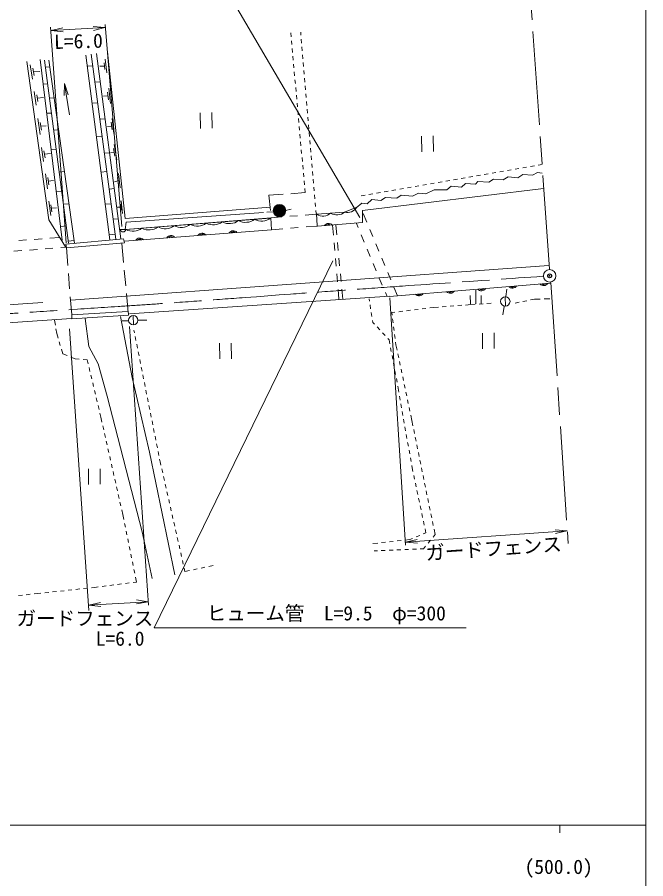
# Model space of a CAD drawing. Units: millimetres, scale not verified. Extents: x 40000 to 680000, y 20000 to 380000.
# Drawn here: x 498509 to 579000, y 198128 to 308412 of the extents above; entities that cross this region are included whole.
import ezdxf
from ezdxf.enums import TextEntityAlignment as Align

# ---------------------------------------------------------------- set-up
doc = ezdxf.new("R2010")
doc.units = ezdxf.units.MM
doc.header["$LTSCALE"] = 1000
doc.header["$PDMODE"] = 32
doc.header["$PDSIZE"] = 500
doc.linetypes.add('CHAIN', pattern=[18.5, 12, -1.5, 3.5, -1.5])
for name, color, linetype, lineweight in [('M-BGD', 7, 'Continuous', 13), ('M-BMK', 2, 'CHAIN', 13), ('M-BMK-SRVR', 3, 'Continuous', 13), ('M-STR-HTXT', 7, 'Continuous', 13), ('M-STR-STR1', 1, 'Continuous', 13), ('M-TTL-BAND', 7, 'Continuous', 13)]:
    doc.layers.add(name, color=color, linetype=linetype, lineweight=lineweight)
doc.layers.add('M-OTRS', color=6, linetype='Continuous')
doc.styles.add('ＭＳ ゴシック', font='')
doc.styles.get('ＭＳ ゴシック').set_extended_font_data('MS Gothic')

# ---------------------------------------------------------------- blocks, each defined once
blk = doc.blocks.new('有線柱')
at = {"color": 7, "linetype": 'Continuous', "lineweight": 13}
blk.add_line((0, 0.5), (0, -0.5), dxfattribs=at)
blk.add_circle((0, 0), 0.5, dxfattribs=at)
blk = doc.blocks.new('偏心点・方位点')
at = {"color": 7, "linetype": 'Continuous', "lineweight": 13}
for radius in [1, 0.9, 0.8, 0.7, 0.6, 0.5, 0.4, 0.3, 0.2, 0.1, 0.05]:
    blk.add_circle((0, 0), radius, dxfattribs=at)
blk = doc.blocks.new('田')
at = {"color": 7, "linetype": 'Continuous', "lineweight": 13}
for p, q in [((-0.75, 1), (-0.75, -1)), ((0.75, -1), (0.75, 1))]:
    blk.add_line(p, q, dxfattribs=at)

msp = doc.modelspace()

# ---------------------------------------------------------------- linework, layer by layer
at = {"layer": 'M-BGD'}
for p, q in [((533536, 306412), (533583, 305897)), ((534840, 306097), (534807, 306489)), ((534925, 305101), (534883, 305599)), ((533628, 305399), (533673, 304901)), ((533718, 304403), (533763, 303905)), ((535011, 304105), (534968, 304603)), ((507288, 303562), (510383, 279924)), ((511148, 280004), (507964, 303703)), ((511767, 280055), (508650, 303778)), ((510083, 303975), (512339, 282635)), ((533808, 303408), (533853, 302910)), ((535096, 303108), (535053, 303606)), ((502536, 282467), (499747, 302726)), ((500453, 300488), (500186, 302326)), ((501450, 302982), (504243, 279867)), ((505096, 279472), (502002, 302927)), ((505859, 279508), (502545, 302895)), ((507530, 302149), (508134, 302195)), ((509631, 302592), (509731, 301722)), ((509779, 303035), (509979, 301294)), ((533898, 302412), (533943, 301914)), ((535181, 302112), (535138, 302610)), ((500660, 300963), (500527, 301882)), ((500593, 301423), (501415, 301469)), ((502173, 302002), (502641, 302048)), ((509681, 302157), (509088, 302134)), ((533988, 301416), (534033, 300918)), ((535266, 301116), (535223, 301614)), ((508488, 300107), (509093, 300152)), ((534078, 300420), (534123, 299922)), ((535351, 300119), (535308, 300617)), ((500934, 297148), (500697, 298894)), ((501853, 299846), (502390, 299880)), ((504553, 299920), (504526, 298399)), ((504553, 299920), (505021, 298473)), ((504556, 299902), (505206, 295914)), ((510226, 299339), (510442, 297383)), ((534168, 299424), (534213, 298926)), ((535436, 299123), (535393, 299621)), ((501137, 297615), (501018, 298488)), ((501077, 298052), (501863, 298144)), ((502698, 298043), (503166, 298100)), ((510144, 298348), (509574, 298310)), ((510090, 298837), (510198, 297859)), ((534258, 298428), (534303, 297930)), ((535521, 298126), (535479, 298625)), ((508157, 297425), (508751, 297448)), ((534348, 297432), (534393, 296934)), ((535606, 297130), (535564, 297628)), ((502344, 296114), (502823, 296137)), ((534438, 296436), (534483, 295938)), ((535691, 296134), (535649, 296632)), ((535776, 295137), (535734, 295635)), ((501438, 293417), (501130, 295440)), ((501597, 293945), (501443, 294957)), ((501520, 294451), (502229, 294518)), ((509161, 295348), (509743, 295417)), ((510590, 294480), (510059, 294433)), ((510532, 294965), (510648, 293994)), ((510652, 295466), (510883, 293524)), ((534528, 295440), (534573, 294942)), ((535861, 294141), (535819, 294639)), ((503234, 293957), (503782, 294003)), ((534618, 294444), (534663, 293946)), ((534708, 293448), (534753, 292950)), ((535946, 293145), (535904, 293643)), ((508694, 293146), (509321, 293191)), ((534798, 292452), (534843, 291954)), ((536032, 292148), (535989, 292646)), ((501888, 289933), (501611, 291751)), ((502070, 290420), (501932, 291329)), ((502880, 291424), (503497, 291470)), ((510857, 291621), (511011, 290628)), ((510944, 292136), (511252, 290149)), ((534888, 291456), (534933, 290958)), ((536117, 291152), (536074, 291650)), ((502001, 290874), (502756, 290972)), ((509743, 291012), (510303, 291069)), ((510934, 291124), (510441, 291071)), ((534978, 290460), (535023, 289962)), ((536202, 290155), (536159, 290654)), ((535068, 289464), (535113, 288966)), ((536287, 289159), (536244, 289657)), ((562760, 289040), (562267, 288955)), ((563745, 289209), (563253, 289125)), ((564731, 289379), (564238, 289294)), ((565716, 289549), (565224, 289464)), ((502407, 286445), (502120, 288369)), ((502561, 286948), (502418, 287910)), ((503907, 288594), (504535, 288663)), ((509321, 288581), (509937, 288661)), ((511363, 287916), (511471, 287000)), ((511461, 288419), (511677, 286586)), ((535158, 288468), (535203, 287970)), ((536372, 288163), (536329, 288661)), ((555861, 287852), (555369, 287767)), ((556847, 288022), (556354, 287937)), ((557832, 288191), (557340, 288106)), ((558818, 288361), (558325, 288276)), ((559803, 288531), (559311, 288446)), ((560789, 288700), (560296, 288615)), ((560727, 287593), (561398, 287972)), ((561774, 288870), (561282, 288785)), ((561398, 287972), (562636, 287868)), ((562636, 287868), (563238, 288298)), ((563238, 288298), (564494, 288212)), ((564494, 288212), (565148, 288556)), ((565148, 288556), (565732, 288453)), ((502489, 287429), (503167, 287494)), ((511417, 287458), (510961, 287325)), ((535248, 287472), (535293, 286975)), ((536457, 287166), (536414, 287664)), ((549948, 286834), (549456, 286749)), ((550934, 287003), (550441, 286918)), ((551919, 287173), (551427, 287088)), ((552905, 287343), (552412, 287258)), ((553890, 287512), (553398, 287428)), ((553503, 286320), (554070, 286768)), ((554070, 286768), (555395, 286664)), ((554876, 287682), (554383, 287597)), ((555395, 286664), (555928, 287129)), ((555928, 287129), (557184, 287026)), ((557184, 287026), (557510, 287370)), ((557510, 287370), (558921, 287318)), ((558921, 287318), (559506, 287696)), ((559506, 287696), (560727, 287593)), ((503519, 286049), (504181, 286118)), ((510348, 286424), (510862, 286504)), ((532556, 285751), (530725, 285615)), ((535385, 285962), (533553, 285825)), ((535338, 286477), (535385, 285962)), ((536542, 286170), (536500, 286668)), ((536627, 285174), (536585, 285672)), ((543050, 285646), (542558, 285561)), ((565917, 286501), (542709, 283689)), ((544035, 285815), (543543, 285731)), ((545021, 285985), (544528, 285900)), ((546006, 286155), (545514, 286070)), ((546992, 286324), (546499, 286240)), ((547977, 286494), (547485, 286409)), ((548963, 286664), (548470, 286579)), ((549117, 285512), (549891, 285908)), ((549891, 285908), (550854, 285804)), ((550854, 285804), (551903, 286320)), ((551903, 286320), (553503, 286320)), ((502804, 283021), (502558, 284849)), ((509823, 284462), (510497, 284542)), ((511799, 284904), (512011, 283309)), ((530725, 285615), (530930, 283652)), ((536712, 284177), (536670, 284675)), ((541910, 283998), (542632, 284617)), ((542632, 284617), (543337, 284531)), ((543337, 284531), (543905, 285082)), ((543905, 285082), (545057, 284961)), ((545057, 284961), (545659, 285340)), ((545659, 285340), (547104, 285271)), ((547104, 285271), (547689, 285615)), ((547689, 285615), (549117, 285512)), ((502955, 283495), (502832, 284409)), ((502893, 283952), (503530, 284003)), ((504478, 284475), (505128, 284520)), ((511771, 284103), (511371, 284093)), ((511718, 284502), (511824, 283704)), ((512339, 282635), (530950, 284096)), ((530482, 283471), (531326, 283505)), ((532878, 283676), (533574, 283836)), ((536788, 283287), (536755, 283679)), ((536867, 283198), (540426, 283470)), ((540426, 283470), (541978, 284110)), ((542709, 283689), (542744, 282123)), ((504709, 279025), (502536, 282467)), ((510839, 282567), (511421, 282613)), ((512387, 281238), (530992, 282742)), ((512427, 281238), (530961, 282702)), ((530061, 283429), (512462, 282169)), ((530984, 282726), (532412, 282844)), ((530992, 282742), (531078, 281212)), ((533409, 282926), (534406, 283008)), ((535402, 283090), (536831, 283207)), ((536926, 281698), (536822, 283280)), ((543259, 282177), (542797, 283281)), ((504084, 281639), (504803, 281724)), ((511639, 281270), (512387, 281238)), ((511682, 281238), (512427, 281238)), ((512462, 282169), (512351, 281243)), ((531071, 281208), (532501, 281325)), ((533497, 281407), (534494, 281488)), ((535491, 281569), (536920, 281686)), ((542732, 282139), (536946, 281659)), ((539006, 280530), (538901, 281775)), ((539425, 280560), (539308, 281808)), ((541942, 281996), (542160, 281477)), ((544030, 280332), (543644, 281255)), ((502685, 280118), (503908, 280205)), ((510314, 280570), (511090, 280628)), ((531071, 281215), (512240, 279747)), ((542548, 280555), (542935, 279633)), ((498695, 279833), (499693, 279904)), ((500690, 279975), (501688, 280047)), ((505080, 279741), (505779, 279827)), ((539173, 278537), (539089, 279533)), ((539610, 278568), (539517, 279564)), ((544801, 278487), (544416, 279409)), ((498094, 278456), (499091, 278536)), ((500088, 278616), (501085, 278697)), ((502081, 278777), (503078, 278857)), ((504075, 278937), (504733, 278990)), ((543323, 278711), (543710, 277790)), ((539340, 276544), (539257, 277540)), ((539796, 276577), (539703, 277573)), ((544098, 276868), (544486, 275946)), ((545573, 276642), (545187, 277564)), ((566572, 276624), (505380, 272190)), ((546344, 274796), (545958, 275719)), ((539508, 274551), (539424, 275547)), ((539981, 274586), (539889, 275581)), ((544873, 275024), (545261, 274102)), ((539696, 272310), (539591, 273554)), ((540191, 272342), (540074, 273590)), ((546196, 272683), (566760, 274374)), ((547191, 272770), (546730, 273874)), ((561098, 272646), (561213, 273605)), ((546173, 272687), (512879, 270459)), ((545649, 273181), (545867, 272661)), ((556528, 272773), (556540, 271723)), ((557240, 271731), (557220, 273481)), ((557928, 272789), (557940, 271739)), ((478444, 270264), (501791, 271912)), ((543564, 272358), (543610, 272078)), ((543689, 271585), (543769, 271091)), ((551772, 271255), (552444, 271306)), ((552943, 271344), (553441, 271382)), ((553940, 271419), (554438, 271457)), ((554937, 271495), (555436, 271533)), ((555934, 271571), (556606, 271621)), ((556606, 271621), (557159, 271664)), ((557657, 271703), (558156, 271742)), ((558654, 271780), (559206, 271823)), ((560878, 271399), (560688, 270338)), ((562283, 271823), (562783, 271923)), ((563274, 272021), (563764, 272119)), ((564254, 272217), (564755, 272317)), ((564755, 272317), (565494, 272338)), ((565993, 272352), (566732, 272372)), ((543848, 270597), (543928, 270104)), ((546462, 270596), (546884, 270648)), ((546504, 270280), (546462, 270596)), ((547380, 270710), (547876, 270772)), ((548373, 270833), (548869, 270895)), ((549365, 270956), (549861, 271018)), ((550357, 271080), (550854, 271141)), ((551350, 271203), (551772, 271255)), ((505451, 269834), (486425, 268548)), ((503394, 269013), (503301, 269613)), ((507195, 269843), (507700, 266278)), ((513231, 262303), (511720, 270087)), ((512769, 269563), (511959, 269563)), ((513990, 269654), (515085, 269654)), ((544008, 269610), (544053, 269331)), ((544053, 269331), (544241, 269129)), ((546637, 269289), (546570, 269784)), ((503565, 267920), (503472, 268519)), ((513453, 268341), (513518, 268018)), ((544582, 268764), (544924, 268398)), ((545265, 268033), (545607, 267668)), ((546770, 268297), (546703, 268793)), ((503736, 267347), (503565, 267920)), ((513616, 267528), (513714, 267038)), ((545948, 267302), (546136, 267101)), ((546136, 267101), (546231, 266597)), ((546902, 267306), (546836, 267802)), ((504021, 266389), (503878, 266868)), ((504334, 265338), (504164, 265910)), ((507700, 266278), (508855, 264065)), ((513811, 266547), (513909, 266057)), ((546323, 266105), (546415, 265614)), ((547011, 266494), (546969, 266811)), ((547155, 265810), (547011, 266494)), ((504900, 265104), (504334, 265338)), ((505927, 264678), (505362, 264912)), ((514007, 265567), (514105, 265077)), ((546508, 265123), (546600, 264631)), ((547360, 264832), (547257, 265321)), ((506447, 264641), (505927, 264678)), ((507466, 264569), (506946, 264606)), ((507590, 264049), (507466, 264569)), ((508855, 264065), (510027, 259898)), ((514203, 264586), (514301, 264096)), ((514399, 263606), (514497, 263115)), ((546692, 264140), (546785, 263648)), ((547565, 263853), (547463, 264342)), ((507822, 263076), (507706, 263563)), ((508054, 262104), (507938, 262590)), ((514595, 262625), (514693, 262135)), ((546877, 263157), (546969, 262666)), ((547771, 262874), (547668, 263364)), ((508286, 261131), (508170, 261618)), ((515455, 252744), (513231, 262303)), ((514791, 261644), (514889, 261154)), ((547061, 262174), (547154, 261683)), ((547976, 261896), (547873, 262385)), ((548181, 260917), (548079, 261406)), ((508519, 260159), (508403, 260645)), ((514987, 260664), (515084, 260173)), ((547246, 261191), (547341, 260688)), ((547341, 260688), (547391, 260398)), ((548387, 259938), (548284, 260428)), ((508751, 259186), (508635, 259672)), ((510027, 259898), (514491, 242539)), ((515182, 259683), (515280, 259193)), ((547477, 259906), (547563, 259413)), ((548592, 258960), (548489, 259449)), ((508983, 258213), (508867, 258700)), ((515378, 258702), (515476, 258212)), ((547649, 258921), (547735, 258428)), ((548797, 257981), (548695, 258470)), ((509223, 257207), (509099, 257727)), ((509364, 256583), (509223, 257207)), ((515574, 257722), (515672, 257231)), ((547821, 257936), (547907, 257443)), ((549044, 256808), (548900, 257492)), ((509583, 255607), (509473, 256095)), ((515770, 256741), (515868, 256251)), ((547993, 256951), (548079, 256458)), ((548164, 255965), (548250, 255473)), ((549186, 256109), (549044, 256808)), ((509802, 254631), (509693, 255119)), ((515966, 255761), (516064, 255270)), ((516162, 254780), (516259, 254290)), ((548336, 254980), (548422, 254488)), ((549386, 255129), (549286, 255619)), ((510021, 253656), (509912, 254143)), ((516357, 253799), (516455, 253309)), ((548508, 253995), (548594, 253503)), ((549585, 254149), (549486, 254639)), ((549785, 253169), (549685, 253659)), ((510241, 252680), (510131, 253168)), ((518687, 237052), (515455, 252744)), ((516553, 252819), (516651, 252328)), ((548680, 253010), (548766, 252517)), ((549985, 252189), (549885, 252679)), ((510460, 251704), (510350, 252192)), ((516749, 251838), (516813, 251516)), ((516813, 251516), (516913, 251075)), ((548852, 252025), (548938, 251532)), ((550184, 251209), (550084, 251699)), ((510679, 250729), (510569, 251216)), ((517023, 250587), (517134, 250099)), ((549024, 251040), (549074, 250751)), ((549074, 250751), (549179, 250256)), ((550384, 250229), (550284, 250719)), ((510898, 249753), (510789, 250241)), ((511117, 248777), (511008, 249265)), ((517244, 249612), (517354, 249124)), ((549283, 249767), (549387, 249278)), ((550584, 249250), (550484, 249740)), ((511337, 247801), (511227, 248289)), ((517465, 248636), (517575, 248149)), ((549491, 248789), (549595, 248300)), ((550783, 248270), (550683, 248760)), ((511556, 246826), (511446, 247314)), ((517685, 247661), (517795, 247173)), ((549699, 247811), (549803, 247322)), ((550983, 247290), (550883, 247780)), ((511775, 245850), (511665, 246338)), ((517906, 246686), (518016, 246198)), ((549907, 246832), (550011, 246343)), ((551183, 246310), (551083, 246800)), ((512025, 244737), (511885, 245362)), ((518126, 245710), (518237, 245223)), ((550115, 245854), (550219, 245365)), ((550323, 244876), (550427, 244387)), ((551382, 245330), (551282, 245820)), ((551582, 244350), (551482, 244840)), ((512155, 244100), (512025, 244737)), ((518347, 244735), (518457, 244247)), ((518567, 243759), (518678, 243272)), ((550531, 243898), (550635, 243409)), ((551782, 243370), (551682, 243860)), ((512354, 243120), (512254, 243610)), ((512553, 242140), (512454, 242630)), ((518788, 242784), (518898, 242296)), ((550739, 242920), (550844, 242425)), ((552024, 242182), (551881, 242880)), ((512753, 241160), (512653, 241650)), ((514491, 242539), (515810, 236569)), ((519009, 241809), (519119, 241321)), ((548793, 241546), (548153, 241477)), ((549129, 241690), (548793, 241546)), ((550049, 242084), (549589, 241887)), ((550844, 242425), (550508, 242281)), ((551757, 241856), (552024, 242182)), ((512952, 240180), (512852, 240670)), ((519229, 240833), (519339, 240346)), ((544673, 241102), (544032, 241033)), ((545667, 241210), (545170, 241156)), ((546661, 241317), (546164, 241263)), ((547656, 241424), (547159, 241370)), ((550541, 240369), (550807, 240695)), ((551124, 241082), (551440, 241469)), ((513151, 239200), (513051, 239690)), ((519450, 239858), (519560, 239370)), ((544223, 240094), (544634, 240112)), ((545134, 240134), (545634, 240155)), ((546133, 240177), (546633, 240199)), ((547132, 240221), (547632, 240242)), ((548131, 240264), (548631, 240286)), ((549130, 240307), (549630, 240329)), ((550129, 240351), (550541, 240369)), ((513350, 238220), (513251, 238710)), ((519670, 238883), (519780, 238395)), ((523026, 238110), (523616, 238235)), ((513550, 237240), (513450, 237730)), ((519891, 237907), (519990, 237466)), ((519990, 237466), (520580, 237592)), ((521070, 237695), (521559, 237799)), ((522048, 237903), (522537, 238007)), ((513350, 236058), (513779, 236113)), ((513779, 236113), (513649, 236750)), ((504030, 234953), (504527, 235007)), ((505024, 235060), (505521, 235114)), ((506019, 235168), (506516, 235222)), ((507013, 235276), (507510, 235330)), ((508007, 235384), (508456, 235433)), ((508456, 235433), (508886, 235488)), ((509382, 235551), (509878, 235615)), ((510374, 235678), (510870, 235741)), ((511366, 235805), (511862, 235868)), ((512358, 235931), (512854, 235995)), ((498672, 234389), (499170, 234439)), ((499667, 234489), (500164, 234540)), ((500662, 234590), (501095, 234634)), ((501095, 234634), (501545, 234683)), ((502042, 234737), (502539, 234791)), ((503036, 234845), (503533, 234899))]:
    msp.add_line(p, q, dxfattribs=at)
for centre, radius, start, end in [((539447, 284576), 1477, 237.19519, 311.52207), ((540812, 284736), 1324, 253.08244, 331.75841), ((525684, 283918), 1928, 242.12398, 306.90897), ((527744, 284081), 1928, 242.12398, 306.90897), ((529803, 284243), 1928, 242.12398, 306.90897), ((537667, 284440), 1477, 237.19519, 311.52207), ((512055, 281319), 381, 192.31456, 347.68544), ((513329, 282942), 1928, 242.12398, 306.90897), ((515388, 283105), 1928, 242.12398, 306.90897), ((517447, 283267), 1928, 242.12398, 306.90897), ((519507, 283430), 1928, 242.12398, 306.90897), ((521566, 283593), 1928, 242.12398, 306.90897), ((523625, 283755), 1928, 242.12398, 306.90897), ((538375, 281401), 625, 41.60548, 147.86569), ((538360, 281588), 312, 41.60548, 147.86569), ((514207, 279524), 625, 41.32757, 147.58777), ((518195, 279835), 625, 41.32757, 147.58777), ((518181, 280022), 312, 41.32757, 147.58777), ((522183, 280146), 625, 41.32757, 147.58777), ((522169, 280333), 312, 41.32757, 147.58777), ((526171, 280457), 625, 41.32757, 147.58777), ((526157, 280644), 312, 41.32757, 147.58777), ((514193, 279711), 312, 41.32757, 147.58777), ((557942, 274025), 625, 221.57027, 327.83048), ((557958, 273838), 312, 221.57027, 327.83048), ((561929, 274353), 625, 221.57027, 327.83048), ((561944, 274166), 312, 221.57027, 327.83048), ((565915, 274680), 625, 221.57027, 327.83048), ((565931, 274493), 312, 221.57027, 327.83048), ((549969, 273369), 625, 221.57027, 327.83048), ((549985, 273182), 312, 221.57027, 327.83048), ((553956, 273697), 625, 221.57027, 327.83048), ((553971, 273510), 312, 221.57027, 327.83048)]:
    msp.add_arc(centre, radius, start, end, dxfattribs=at)
at = {"layer": 'M-BMK'}
for p, q in [((566672, 276174), (563547, 320790)), ((566845, 274466), (569061, 241059))]:
    msp.add_line(p, q, dxfattribs=at)
msp.add_open_spline([(468229, 268244), (475387, 268804), (482542, 269404), (489704, 269925), (498966, 270599), (508237, 271143), (517500, 271793), (525266, 272337), (533027, 272939), (540792, 273496), (549136, 274094), (557482, 274667), (565827, 275253)], degree=3, knots=[0, 0, 0, 0, 1, 1, 1, 2, 2, 2, 3, 3, 3, 4, 4, 4, 4], dxfattribs=at)
at = {"layer": 'M-BMK-SRVR'}
msp.add_circle((566690, 275311), 800, dxfattribs=at)
at = {"layer": 'M-OTRS'}
msp.add_point((566690, 275311), dxfattribs=at)
at = {"layer": 'M-STR-HTXT'}
for p, q in [((542401, 282767), (513450, 332153)), ((504794, 279550), (502760, 307127)), ((502866, 306706), (504350, 307040)), ((502866, 306706), (504378, 306541)), ((502902, 306718), (509738, 307084)), ((509747, 307086), (508232, 307214)), ((509747, 307086), (508272, 306716)), ((511917, 281613), (509775, 307487)), ((538928, 277228), (516061, 230259)), ((546228, 272502), (548216, 240818)), ((505194, 268515), (507666, 232478)), ((512893, 268839), (515304, 233144)), ((548249, 241225), (568916, 242654)), ((568910, 242656), (567397, 242811)), ((568910, 242656), (567429, 242312)), ((548252, 241211), (549730, 241568)), ((548252, 241211), (549767, 241070)), ((515270, 233572), (513770, 233822)), ((507650, 233144), (515216, 233594)), ((507691, 233153), (509174, 233488)), ((507691, 233153), (509203, 232988)), ((515270, 233572), (513770, 233322)), ((516061, 230259), (555988, 230259))]:
    msp.add_line(p, q, dxfattribs=at)
at = {"layer": 'M-STR-STR1'}
for p, q in [((512125, 280032), (504713, 279359)), ((504735, 279359), (504800, 278893)), ((504800, 278893), (512233, 279522)), ((511897, 279449), (512124, 277021)), ((512233, 279522), (512125, 280032)), ((504987, 276625), (504806, 278916)), ((512217, 276025), (512404, 274034)), ((505223, 273634), (505065, 275628)), ((505483, 270347), (505302, 272637)), ((512497, 273039), (512724, 270611)), ((505488, 270318), (505511, 269884)), ((505497, 269821), (512770, 270263)), ((505517, 270322), (512679, 270723)), ((512738, 270567), (512770, 270285))]:
    msp.add_line(p, q, dxfattribs=at)
at = {"layer": 'M-TTL-BAND'}
for p, q in [((579000, 20000), (579000, 370000)), ((40000, 205000), (579000, 205000)), ((568000, 205000), (568000, 204000))]:
    msp.add_line(p, q, dxfattribs=at)

# ---------------------------------------------------------------- block references
at = {"layer": 'M-BGD', "rotation": 0.65231}
for name, p, xscale, yscale in [('田', (522708, 295196), 1000, 1000), ('田', (551044, 292207), 1000, 1000), ('偏心点・方位点', (532096, 283653), 800, 800), ('有線柱', (561013, 272026), 1200, 1200), ('有線柱', (513375, 269632), 1200, 1200), ('田', (558843, 266990), 1000, 1000), ('田', (525177, 265690), 1000, 1000), ('田', (508390, 249616), 1000, 1000)]:
    msp.add_blockref(name, p, dxfattribs=dict(at, xscale=xscale, yscale=yscale))

# ---------------------------------------------------------------- texts
at = {"layer": 'M-STR-HTXT', "style": 'ＭＳ ゴシック'}
for s, rotation, p in [('L=6.0', 1.548, (503274, 303797)), ('ガードフェンス', 3.913, (550875, 238351))]:
    msp.add_text(s, height=1833, rotation=rotation, dxfattribs=at).set_placement(p, align=Align.BOTTOM_LEFT)
for s, p in [('ヒューム管\u3000L=9.5\u3000φ=300', (522778, 230648)), ('ガードフェンス', (498428, 229997)), ('L=6.0', (508566, 227412))]:
    msp.add_text(s, height=1833, dxfattribs=at).set_placement(p, align=Align.BOTTOM_LEFT)
at = {"layer": 'M-TTL-BAND', "style": 'ＭＳ ゴシック'}
msp.add_text('(500.0)', height=1833, dxfattribs=at).set_placement((567844, 198195), align=Align.BOTTOM_CENTER)

doc.saveas('drawing.dxf')
